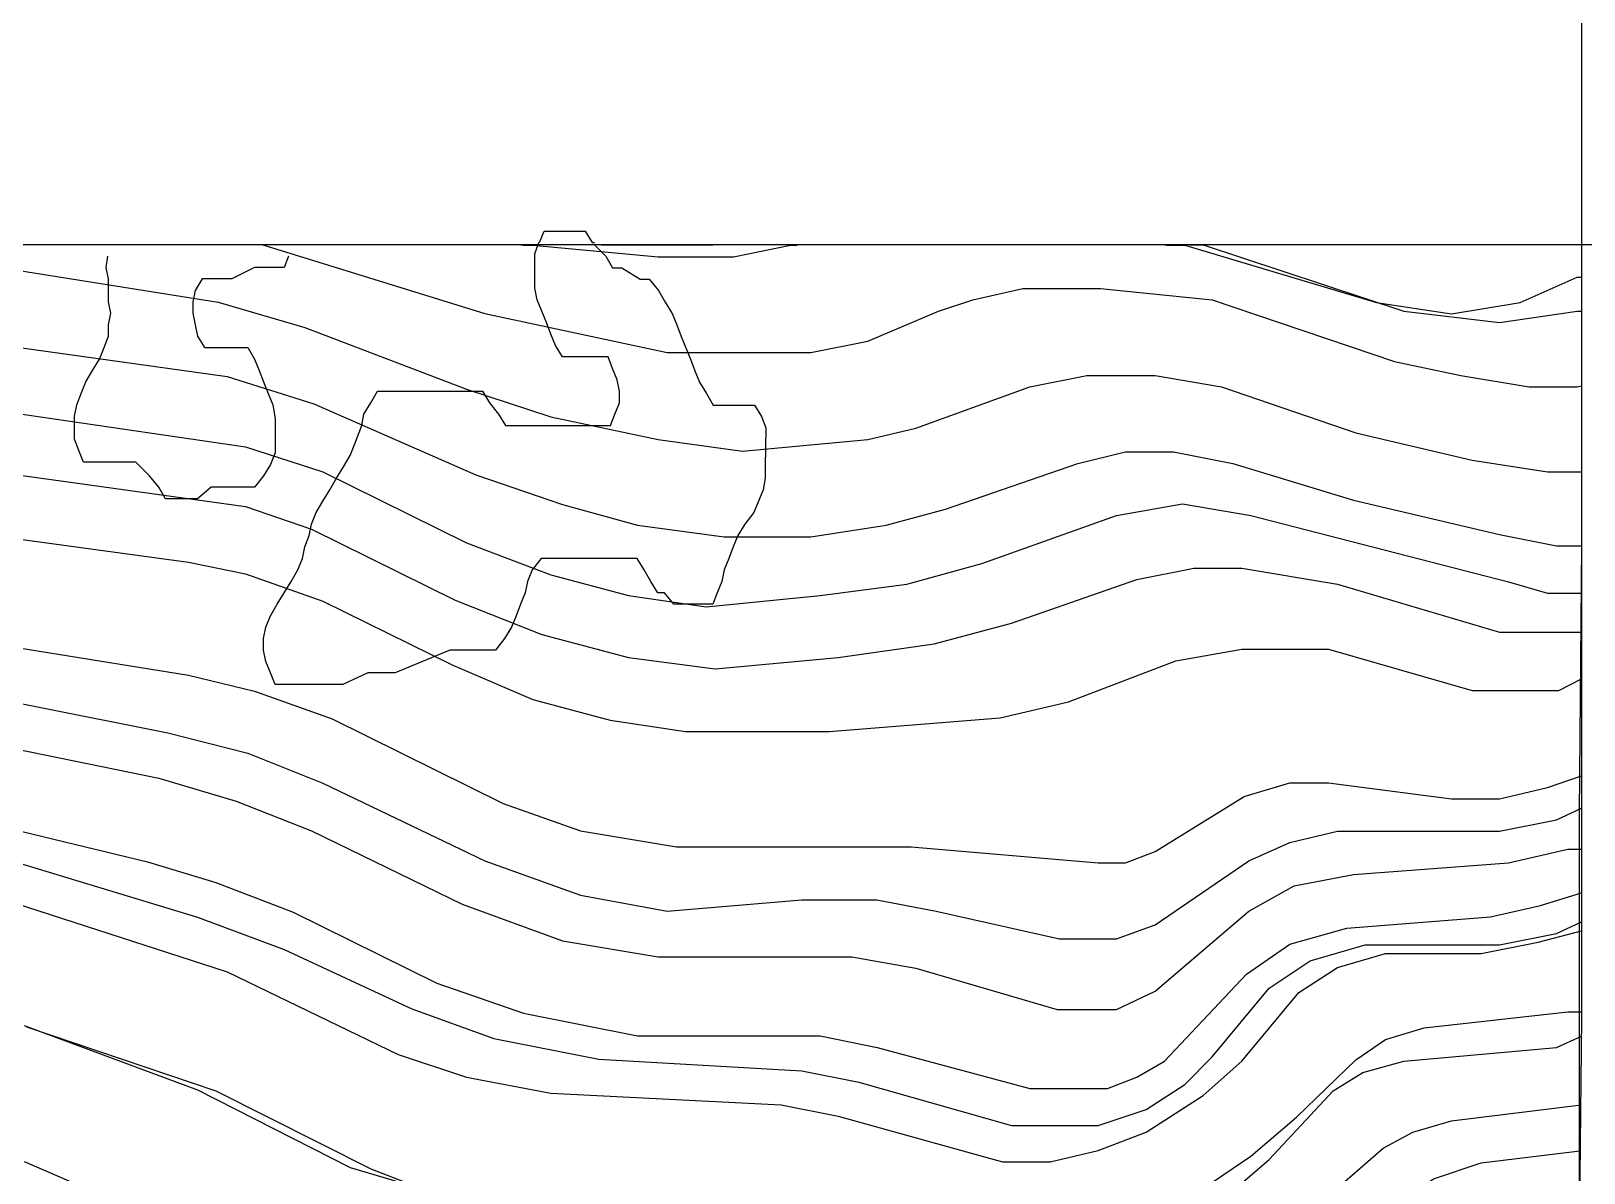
# Model space of a CAD drawing. Extents: x -0.49 to 6.91, y -0.57 to 8.11.
# Drawn here: x 2.5228 to 2.8818, y 3.4389 to 3.7029 of the extents above; entities that cross this region are included whole.
import ezdxf

# ---------------------------------------------------------------- set-up
doc = ezdxf.new("R2010")
doc.units = 0
for name, color, linetype in [('split_lines', 7, 'CONTINUOUS'), ('split_lines_copy', 7, 'CONTINUOUS'), ('topo', 7, 'CONTINUOUS'), ('topo_grid', 7, 'CONTINUOUS'), ('white', 7, 'CONTINUOUS')]:
    doc.layers.add(name, color=color, linetype=linetype)

msp = doc.modelspace()

# ---------------------------------------------------------------- linework, layer by layer
at = {"layer": 'split_lines', "color": 7}
for points in [[(2.880263, 2.901338), (2.880263, 2.963038), (2.880263, 3.025374), (2.880263, 3.087075), (2.880263, 3.149384), (2.880263, 3.211747), (2.880793, 3.273474), (2.880793, 3.33581), (2.880793, 3.397511), (2.880793, 3.459846), (2.880793, 3.522209), (2.881322, 3.583883), (2.881322, 3.646245), (2.881322, 3.707946)], [(1.993126, 3.653521), (2.038807, 3.653521), (2.085142, 3.653521), (2.131476, 3.653521), (2.177157, 3.653521), (2.223496, 3.653521), (2.269178, 3.653521), (2.315512, 3.653521), (2.361193, 3.653521), (2.407533, 3.653521), (2.453866, 3.653521), (2.499548, 3.653521), (2.545882, 3.653521), (2.591563, 3.653521), (2.637897, 3.653521), (2.683584, 3.653521), (2.729917, 3.653521), (2.776252, 3.653521), (2.821933, 3.653521), (2.868266, 3.653521), (2.913954, 3.653521)]]:
    msp.add_lwpolyline(points, dxfattribs=at)
at = {"layer": 'split_lines_copy', "color": 7}
for points in [[(2.880263, 2.901338), (2.880263, 2.963038), (2.880263, 3.025374), (2.880263, 3.087075), (2.880263, 3.149384), (2.880263, 3.211747), (2.880793, 3.273474), (2.880793, 3.33581), (2.880793, 3.397511), (2.880793, 3.459846), (2.880793, 3.522209), (2.881322, 3.583883), (2.881322, 3.646245), (2.881322, 3.707946)], [(1.993126, 3.653521), (2.038807, 3.653521), (2.085142, 3.653521), (2.131476, 3.653521), (2.177157, 3.653521), (2.223496, 3.653521), (2.269178, 3.653521), (2.315512, 3.653521), (2.361193, 3.653521), (2.407533, 3.653521), (2.453866, 3.653521), (2.499548, 3.653521), (2.545882, 3.653521), (2.591563, 3.653521), (2.637897, 3.653521), (2.683584, 3.653521), (2.729917, 3.653521), (2.776252, 3.653521), (2.821933, 3.653521), (2.868266, 3.653521), (2.913954, 3.653521)]]:
    msp.add_lwpolyline(points, dxfattribs=at)
at = {"layer": 'topo', "color": 2}
for points in [[(2.322487, 3.653654), (2.328206, 3.64995), (2.352459, 3.636191), (2.382512, 3.621904), (2.413097, 3.609733), (2.43735, 3.602325), (2.496929, 3.588566), (2.559143, 3.5801), (2.572328, 3.577454), (2.590255, 3.571104), (2.620307, 3.556287), (2.638762, 3.54835), (2.656688, 3.543587), (2.674087, 3.540941), (2.707304, 3.540941), (2.746847, 3.544116), (2.762669, 3.54782), (2.78745, 3.557345), (2.80274, 3.559991), (2.822777, 3.559991), (2.855993, 3.550466), (2.86601, 3.550466), (2.876027, 3.550466), (2.881295, 3.553112)], [(2.349755, 3.653336), (2.375127, 3.640107), (2.40413, 3.626878), (2.430492, 3.617882), (2.499561, 3.603065), (2.572325, 3.593011), (2.587616, 3.58772), (2.620832, 3.571315), (2.640867, 3.563378), (2.660903, 3.558086), (2.680937, 3.55544), (2.709408, 3.558086), (2.731551, 3.561261), (2.749479, 3.566024), (2.778482, 3.576078), (2.791663, 3.578724), (2.802736, 3.578724), (2.824879, 3.57502), (2.862314, 3.563907), (2.871278, 3.563907), (2.880243, 3.563907), (2.881274, 3.563907)], [(2.375961, 3.653098), (2.40202, 3.641192), (2.428382, 3.632196), (2.49956, 3.617379), (2.572324, 3.606796), (2.59025, 3.600975), (2.623467, 3.584571), (2.642975, 3.577163), (2.660901, 3.5724), (2.678829, 3.569754), (2.705192, 3.5724), (2.725227, 3.575046), (2.742626, 3.579809), (2.773738, 3.590921), (2.789028, 3.593567), (2.804845, 3.590921), (2.864423, 3.575575), (2.873387, 3.572929), (2.881293, 3.572929)], [(2.409757, 3.653469), (2.428378, 3.646854), (2.499556, 3.632566), (2.568098, 3.623041), (2.588138, 3.616691), (2.625572, 3.600287), (2.645608, 3.593408), (2.663007, 3.588646), (2.683041, 3.586), (2.703076, 3.586), (2.720475, 3.588646), (2.734183, 3.59235), (2.764767, 3.602933), (2.775839, 3.605579), (2.786912, 3.605579), (2.80062, 3.602933), (2.828564, 3.594466), (2.862308, 3.586529), (2.87549, 3.583883), (2.881282, 3.583883)], [(2.487618, 3.653416), (2.499564, 3.65077), (2.566001, 3.640186), (2.586036, 3.634366), (2.623471, 3.620078), (2.642979, 3.613728), (2.66776, 3.608436), (2.687268, 3.605791), (2.716266, 3.608436), (2.727344, 3.611082), (2.753707, 3.620607), (2.766889, 3.623253), (2.782705, 3.623253), (2.797996, 3.620607), (2.829103, 3.610024), (2.855993, 3.603674), (2.873392, 3.601028), (2.881284, 3.601028)], [(2.576379, 3.653442), (2.627686, 3.637567), (2.669865, 3.628571), (2.685155, 3.628571), (2.703084, 3.628571), (2.716265, 3.631217), (2.732614, 3.638096), (2.740522, 3.640742), (2.752121, 3.643388), (2.770047, 3.643388), (2.795881, 3.640742), (2.838061, 3.626455), (2.853351, 3.62328), (2.869168, 3.620634), (2.880241, 3.620634), (2.881299, 3.620898)], [(2.636125, 3.653469), (2.63663, 3.653363)], [(2.636629, 3.653363), (2.638754, 3.653363), (2.667753, 3.650717), (2.685152, 3.650717), (2.698333, 3.653363), (2.699868, 3.653363)], [(2.654687, 3.653442), (2.659322, 3.653442), (2.67725, 3.653442), (2.680407, 3.653442)], [(2.784886, 3.653495), (2.785389, 3.653363)], [(2.785379, 3.653363), (2.789554, 3.653363), (2.833844, 3.640134), (2.851243, 3.637488), (2.867059, 3.640134), (2.880241, 3.645954), (2.881273, 3.645954)], [(2.790673, 3.653469), (2.793772, 3.653469), (2.840169, 3.638123), (2.862314, 3.635477), (2.88024, 3.638123), (2.881272, 3.638123)], [(2.496922, 3.564039), (2.559137, 3.553985), (2.574427, 3.550281), (2.592358, 3.543931), (2.631901, 3.524352), (2.649827, 3.518002), (2.671972, 3.514298), (2.726278, 3.514298), (2.769517, 3.510594), (2.775844, 3.510594), (2.782699, 3.513239), (2.80326, 3.525939), (2.813806, 3.529114), (2.82277, 3.529114), (2.851241, 3.52541), (2.862314, 3.52541), (2.873387, 3.528056), (2.881292, 3.530702)], [(2.490593, 3.553403), (2.554389, 3.540703), (2.572847, 3.535941), (2.590246, 3.529061), (2.627681, 3.51107), (2.649825, 3.503132), (2.669859, 3.499428), (2.700967, 3.502074), (2.718366, 3.502074), (2.732074, 3.499428), (2.760546, 3.493078), (2.773731, 3.493078), (2.782695, 3.496253), (2.804311, 3.51107), (2.813802, 3.515303), (2.824874, 3.517949), (2.862309, 3.517949), (2.87549, 3.520595), (2.881282, 3.523241)], [(2.505889, 3.539698), (2.552286, 3.530173), (2.570217, 3.524881), (2.587616, 3.518002), (2.622415, 3.501069), (2.645613, 3.492602), (2.667758, 3.488898), (2.698338, 3.488898), (2.712575, 3.488898), (2.727336, 3.486252), (2.76003, 3.476727), (2.767412, 3.476727), (2.773738, 3.476727), (2.782702, 3.48096), (2.804319, 3.499481), (2.814862, 3.505302), (2.82857, 3.507948), (2.864422, 3.510594), (2.87813, 3.513769), (2.881284, 3.513769)], [(2.503779, 3.521944), (2.549651, 3.510832), (2.565472, 3.506069), (2.583398, 3.49919), (2.616614, 3.482786), (2.63665, 3.475907), (2.663012, 3.470615), (2.705191, 3.470615), (2.718372, 3.467969), (2.753703, 3.458444), (2.762667, 3.458444), (2.771631, 3.458444), (2.778483, 3.46109), (2.78481, 3.464794), (2.803791, 3.484903), (2.813808, 3.491782), (2.826989, 3.495486), (2.860207, 3.498132), (2.871806, 3.500778), (2.881291, 3.503688)], [(2.510631, 3.513372), (2.561246, 3.498026), (2.581286, 3.490618), (2.610812, 3.476859), (2.629793, 3.46998), (2.654046, 3.465218), (2.700971, 3.462572), (2.714153, 3.459926), (2.749478, 3.449872), (2.760556, 3.449872), (2.76952, 3.449872), (2.780593, 3.453576), (2.789557, 3.459397), (2.795883, 3.465747), (2.809064, 3.481622), (2.818555, 3.487972), (2.83121, 3.491676), (2.862317, 3.491676), (2.875499, 3.494322), (2.88129, 3.496968)], [(2.519066, 3.50128), (2.5681, 3.485405), (2.607648, 3.466355), (2.623465, 3.461064), (2.642973, 3.457359), (2.696225, 3.454714), (2.709406, 3.452068), (2.747369, 3.441484), (2.758444, 3.441484), (2.769517, 3.44413), (2.78059, 3.448364), (2.793771, 3.45683), (2.802735, 3.464768), (2.815917, 3.480643), (2.824881, 3.486464), (2.835954, 3.489639), (2.858097, 3.489639), (2.871278, 3.492284), (2.88129, 3.49493)], [(2.521175, 3.472996), (2.561246, 3.45818), (2.596576, 3.440188), (2.614502, 3.434896), (2.629792, 3.43225), (2.665118, 3.43225), (2.685153, 3.43225), (2.703605, 3.429605), (2.745258, 3.417963), (2.75633, 3.417963), (2.767406, 3.420609), (2.780587, 3.42643), (2.804842, 3.442834), (2.815388, 3.45183), (2.829096, 3.465059), (2.835949, 3.469821), (2.844913, 3.472467), (2.87813, 3.476171), (2.881263, 3.476171)], [(2.521692, 3.472705), (2.565458, 3.457889), (2.601311, 3.439897), (2.615019, 3.434605), (2.634527, 3.43143), (2.671961, 3.43143), (2.694107, 3.428784), (2.709397, 3.426139), (2.747358, 3.415555), (2.758436, 3.415555), (2.7674, 3.415555), (2.780582, 3.421376), (2.797981, 3.432489), (2.809054, 3.442014), (2.823815, 3.457889), (2.83067, 3.462122), (2.840161, 3.464768), (2.875486, 3.467943), (2.881286, 3.470589)], [(2.521174, 3.441564), (2.548063, 3.429922), (2.576539, 3.414047), (2.59552, 3.407168), (2.60712, 3.404522), (2.619246, 3.404522), (2.665116, 3.407168), (2.685151, 3.407168), (2.703079, 3.403993), (2.736295, 3.393939), (2.753699, 3.393939), (2.767407, 3.396585), (2.77848, 3.400818), (2.815914, 3.4277), (2.835422, 3.444633), (2.842275, 3.448337), (2.851239, 3.450983), (2.881163, 3.454687)], [(2.510105, 3.429234), (2.552812, 3.404363), (2.56652, 3.399072), (2.582869, 3.395368), (2.60765, 3.392722), (2.683046, 3.392722), (2.696227, 3.390076), (2.720482, 3.382668), (2.732081, 3.380022), (2.745263, 3.380022), (2.772684, 3.385843), (2.784809, 3.391134), (2.806955, 3.410184), (2.847025, 3.437595), (2.858098, 3.441299), (2.880241, 3.443945), (2.880955, 3.444024)]]:
    msp.add_lwpolyline(points, dxfattribs=at)
at = {"layer": 'topo_grid', "color": 7}
for points in [[(2.880259, 2.909063), (2.880259, 2.960207), (2.880259, 3.01188), (2.880259, 3.062998), (2.880259, 3.114671), (2.880259, 3.166344), (2.880788, 3.217488), (2.880788, 3.269161), (2.880788, 3.320305), (2.880788, 3.371978), (2.880788, 3.423651), (2.881317, 3.474795), (2.881317, 3.526469), (2.881317, 3.577613), (2.881317, 3.629286), (2.881317, 3.680959), (2.881317, 3.732103)], [(2.48796, 3.653521), (2.524867, 3.653521), (2.562301, 3.653521), (2.599213, 3.653521), (2.636647, 3.653521), (2.674082, 3.653521), (2.710989, 3.653521), (2.748423, 3.653521), (2.785335, 3.653521), (2.822769, 3.653521), (2.859676, 3.653521), (2.897111, 3.653521)]]:
    msp.add_lwpolyline(points, dxfattribs=at)
at = {"layer": 'white', "color": 7}
for points in [[(2.640339, 3.653998), (2.640339, 3.653998), (2.641392, 3.656644), (2.642974, 3.656644), (2.645083, 3.656644), (2.647192, 3.656644), (2.648779, 3.656644), (2.650896, 3.656644), (2.652483, 3.653998)], [(2.653011, 3.653469), (2.655657, 3.650823), (2.657244, 3.648177), (2.659361, 3.648177), (2.663578, 3.645531), (2.665695, 3.645531), (2.667811, 3.642885), (2.669399, 3.640239), (2.670986, 3.637594), (2.672045, 3.634948), (2.673103, 3.632302), (2.67522, 3.62701), (2.676278, 3.624364), (2.677336, 3.621719), (2.678924, 3.619073), (2.680511, 3.616427), (2.682099, 3.616427), (2.684216, 3.616427), (2.686332, 3.616427), (2.688449, 3.616427), (2.690036, 3.616427), (2.691624, 3.613781), (2.692682, 3.611135), (2.692544, 3.602139), (2.692544, 3.599494), (2.692015, 3.596848), (2.690956, 3.594202), (2.689898, 3.591556), (2.687781, 3.58891), (2.686194, 3.586264), (2.685135, 3.583619), (2.684077, 3.580973), (2.683019, 3.578327), (2.68249, 3.575681), (2.681431, 3.573035), (2.680373, 3.570389), (2.678785, 3.570389), (2.677198, 3.570389), (2.675081, 3.570389), (2.672965, 3.570389), (2.671377, 3.570389), (2.66926, 3.573035), (2.667673, 3.573035), (2.666085, 3.575681), (2.664498, 3.578327), (2.66291, 3.580973), (2.660794, 3.580973), (2.658148, 3.580973), (2.655502, 3.580973), (2.652856, 3.580973), (2.65021, 3.580973), (2.647565, 3.580973), (2.644921, 3.580973), (2.642285, 3.580973), (2.640703, 3.580973), (2.638594, 3.578327), (2.637539, 3.575681), (2.637012, 3.573035), (2.635959, 3.570389), (2.634903, 3.567744), (2.63385, 3.565098), (2.632268, 3.562452), (2.630159, 3.559806), (2.627524, 3.559806), (2.624889, 3.559806), (2.622251, 3.559806), (2.619616, 3.559806), (2.613289, 3.55716), (2.606962, 3.554514), (2.600636, 3.554514), (2.594832, 3.551869), (2.591829, 3.551869), (2.588665, 3.551869), (2.58603, 3.551869), (2.583395, 3.551869), (2.581286, 3.551869), (2.579177, 3.551869), (2.578121, 3.554514), (2.577068, 3.55716), (2.576542, 3.559806), (2.576542, 3.562452), (2.577068, 3.565098), (2.578121, 3.567744), (2.579704, 3.570389), (2.581286, 3.573035), (2.582868, 3.575681), (2.58445, 3.578327), (2.585506, 3.580973), (2.586032, 3.583619), (2.587086, 3.586264), (2.587615, 3.58891), (2.588668, 3.591556), (2.59025, 3.594202), (2.591829, 3.596848), (2.593412, 3.599494), (2.594994, 3.602139), (2.596576, 3.604785), (2.597634, 3.607431), (2.599214, 3.611664), (2.599741, 3.61431), (2.601323, 3.616956), (2.602905, 3.619602), (2.605014, 3.619602), (2.607122, 3.619602), (2.609758, 3.619602), (2.612393, 3.619602), (2.615557, 3.619602), (2.618192, 3.619602), (2.620827, 3.619602), (2.622936, 3.619602), (2.625045, 3.619602), (2.627153, 3.619602), (2.628736, 3.616956), (2.630844, 3.61431), (2.632427, 3.611664), (2.634535, 3.611664), (2.636644, 3.611664), (2.638753, 3.611664), (2.641391, 3.611664), (2.644554, 3.611664), (2.647189, 3.611664), (2.649835, 3.611664), (2.652481, 3.611664), (2.654597, 3.611664), (2.656714, 3.611664), (2.657772, 3.61431), (2.658831, 3.616956), (2.658831, 3.619602), (2.658302, 3.622248), (2.657243, 3.624894), (2.656185, 3.627539), (2.654068, 3.627539), (2.651952, 3.627539), (2.649835, 3.627539), (2.647718, 3.627539), (2.645609, 3.627539), (2.644027, 3.630185), (2.642974, 3.632831), (2.641919, 3.635477), (2.640866, 3.638123), (2.63981, 3.640769), (2.639283, 3.643414), (2.639283, 3.64606), (2.639283, 3.648706), (2.639283, 3.651352), (2.640156, 3.653998)], [(2.640157, 3.653548), (2.640339, 3.653548)], [(2.652483, 3.653998), (2.652483, 3.653998), (2.653013, 3.653998)], [(2.582259, 3.650876), (2.581283, 3.64823), (2.5797, 3.64823), (2.577065, 3.64823), (2.57443, 3.64823), (2.569157, 3.645584), (2.566522, 3.645584), (2.564413, 3.645584), (2.562304, 3.645584), (2.560722, 3.642938), (2.560196, 3.640292), (2.560196, 3.637646), (2.560722, 3.635001), (2.561249, 3.632355), (2.562831, 3.629709), (2.564413, 3.629709), (2.566522, 3.629709), (2.56863, 3.629709), (2.570739, 3.629709), (2.572848, 3.629709), (2.574427, 3.627063), (2.575483, 3.624417), (2.576536, 3.621771), (2.577592, 3.619126), (2.578645, 3.61648), (2.579174, 3.613305), (2.579174, 3.610659), (2.579174, 3.608013), (2.579174, 3.605367), (2.578118, 3.602721), (2.576536, 3.600076), (2.574427, 3.59743), (2.572319, 3.59743), (2.569683, 3.59743), (2.567048, 3.59743), (2.564413, 3.59743), (2.561249, 3.594784), (2.558614, 3.594784), (2.556505, 3.594784), (2.55387, 3.594784), (2.552288, 3.59743), (2.550179, 3.600076), (2.547016, 3.603251), (2.544905, 3.603251), (2.543323, 3.603251), (2.541214, 3.603251), (2.538579, 3.603251), (2.536996, 3.603251), (2.534888, 3.603251), (2.533832, 3.605896), (2.532779, 3.608542), (2.532779, 3.611188), (2.532779, 3.613834), (2.533305, 3.61648), (2.534358, 3.619126), (2.535414, 3.621771), (2.536996, 3.624417), (2.538579, 3.627063), (2.539634, 3.629709), (2.540687, 3.632355), (2.540687, 3.635001), (2.541214, 3.637646), (2.540687, 3.640292), (2.540687, 3.645584), (2.540161, 3.64823), (2.540484, 3.650876)]]:
    msp.add_lwpolyline(points, dxfattribs=at)

doc.saveas('drawing.dxf')
